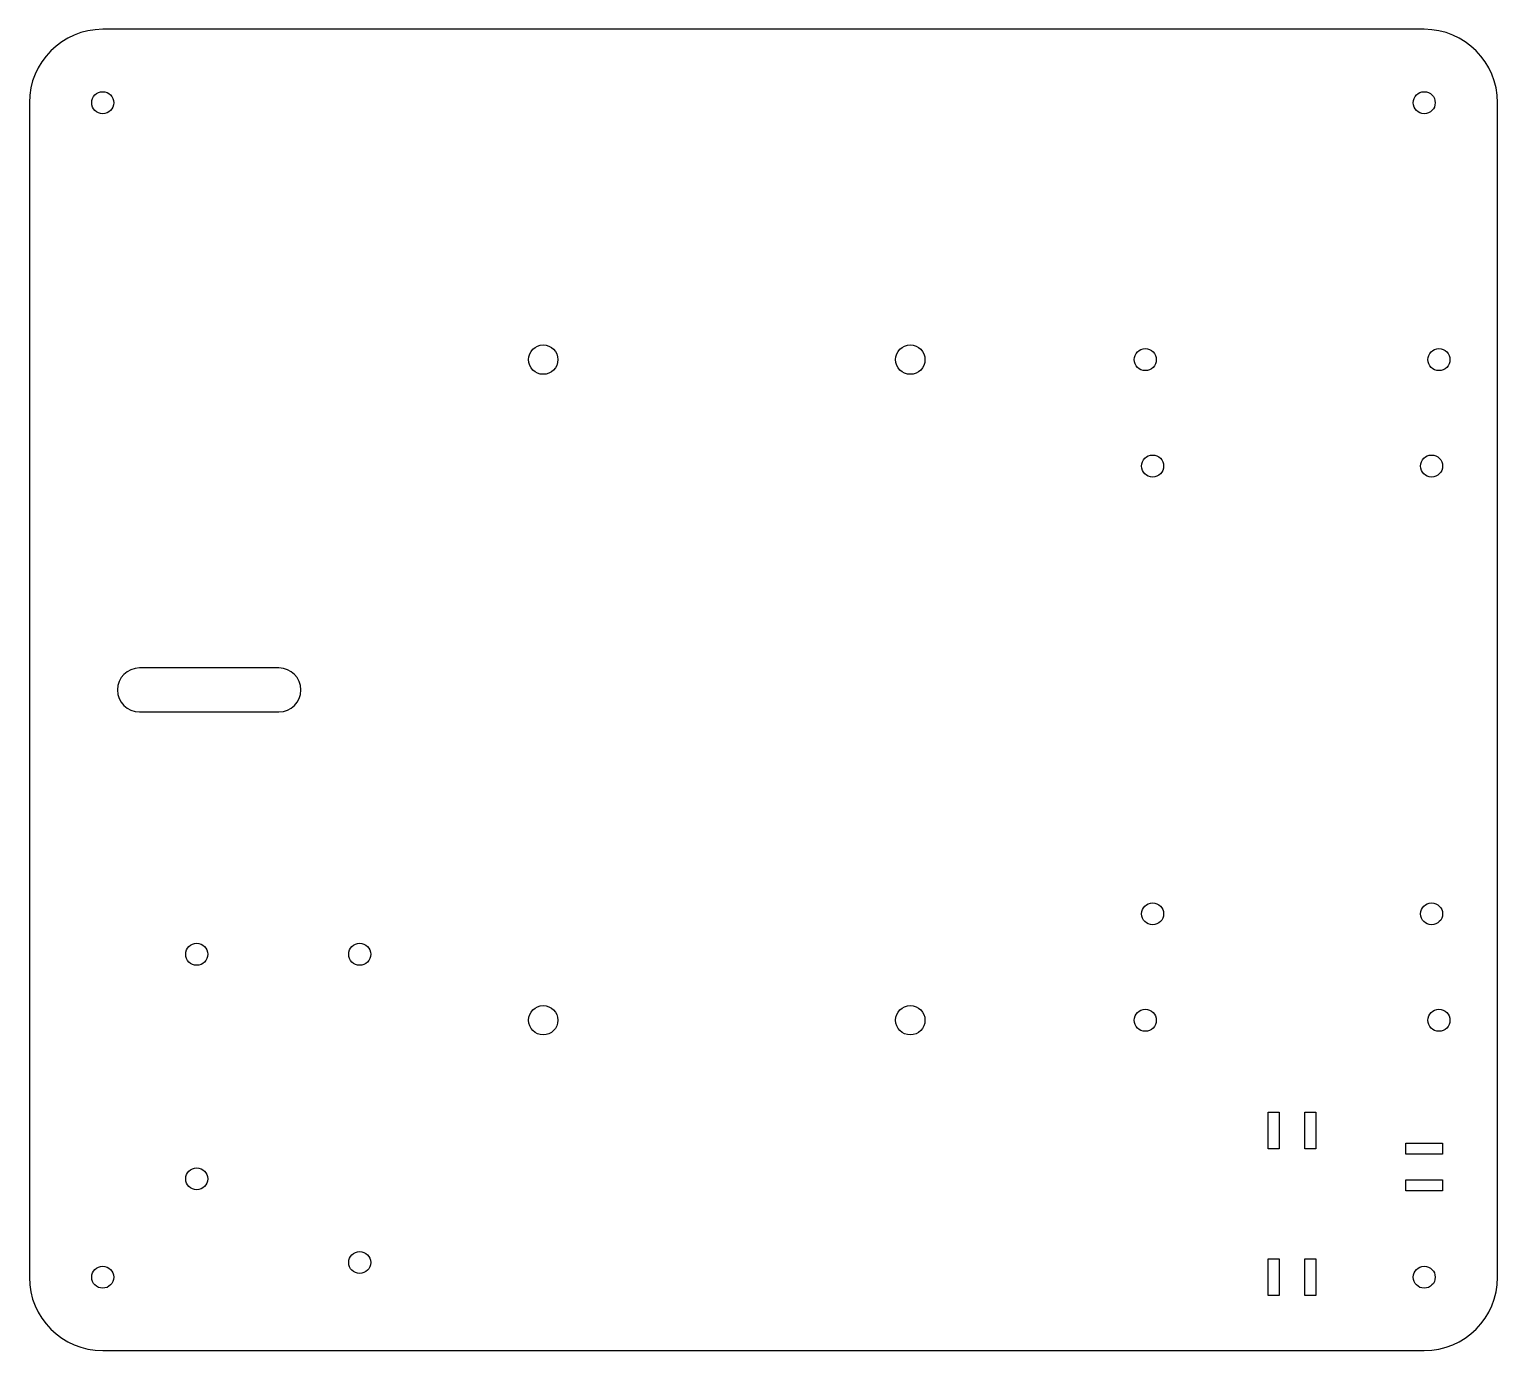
# Model space of a CAD drawing. Header units: millimetres. Extents: x 111 to 311, y 44 to 224.
import ezdxf

# ---------------------------------------------------------------- set-up
doc = ezdxf.new("R2010")
doc.units = ezdxf.units.MM

msp = doc.modelspace()

# ---------------------------------------------------------------- linework, layer by layer
at = {"color": 7, "linetype": 'Continuous', "lineweight": 25}
for p, q in [((300.58, 224.12), (120.58, 224.12)), ((110.58, 214.12), (110.58, 54.12)), ((310.58, 54.12), (310.58, 214.12)), ((144.58, 137.12), (125.58, 137.12)), ((125.58, 131.12), (144.58, 131.12)), ((279.33, 76.62), (280.83, 76.62)), ((279.33, 71.62), (279.33, 76.62)), ((280.83, 76.62), (280.83, 71.62)), ((284.33, 76.62), (285.83, 76.62)), ((284.33, 71.62), (284.33, 76.62)), ((285.83, 76.62), (285.83, 71.62)), ((298.08, 72.37), (303.08, 72.37)), ((298.08, 70.87), (298.08, 72.37)), ((303.08, 72.37), (303.08, 70.87)), ((280.83, 71.62), (279.33, 71.62)), ((285.83, 71.62), (284.33, 71.62)), ((303.08, 70.87), (298.08, 70.87)), ((298.08, 65.87), (298.08, 67.37)), ((298.08, 67.37), (303.08, 67.37)), ((303.08, 67.37), (303.08, 65.87)), ((303.08, 65.87), (298.08, 65.87)), ((279.33, 56.62), (280.83, 56.62)), ((279.33, 51.62), (279.33, 56.62)), ((280.83, 56.62), (280.83, 51.62)), ((284.33, 56.62), (285.83, 56.62)), ((284.33, 51.62), (284.33, 56.62)), ((285.83, 56.62), (285.83, 51.62)), ((280.83, 51.62), (279.33, 51.62)), ((285.83, 51.62), (284.33, 51.62)), ((120.58, 44.12), (300.58, 44.12))]:
    msp.add_line(p, q, dxfattribs=at)
for centre, radius in [((120.58, 214.12), 1.5), ((300.58, 214.12), 1.5), ((180.58, 179.12), 2), ((230.58, 179.12), 2), ((262.58, 179.12), 1.5), ((302.58, 179.12), 1.5), ((263.58, 164.62), 1.5), ((301.58, 164.62), 1.5), ((263.58, 103.62), 1.5), ((301.58, 103.62), 1.5), ((133.38, 98.12), 1.5), ((155.58, 98.12), 1.5), ((180.58, 89.12), 2), ((230.58, 89.12), 2), ((262.58, 89.12), 1.5), ((302.58, 89.12), 1.5), ((133.38, 67.52), 1.5), ((155.58, 56.12), 1.5), ((120.58, 54.12), 1.5), ((300.58, 54.12), 1.5)]:
    msp.add_circle(centre, radius, dxfattribs=at)
for centre, radius, start, end in [((120.58, 214.12), 10, 90, 180), ((300.58, 214.12), 10, 0, 90), ((125.58, 134.12), 3, 90, 180), ((144.58, 134.12), 3, 0, 90), ((125.58, 134.12), 3, 180, 270), ((144.58, 134.12), 3, 270, 0), ((120.58, 54.12), 10, 180, 270), ((300.58, 54.12), 10, 270, 0)]:
    msp.add_arc(centre, radius, start, end, dxfattribs=at)

doc.saveas('drawing.dxf')
